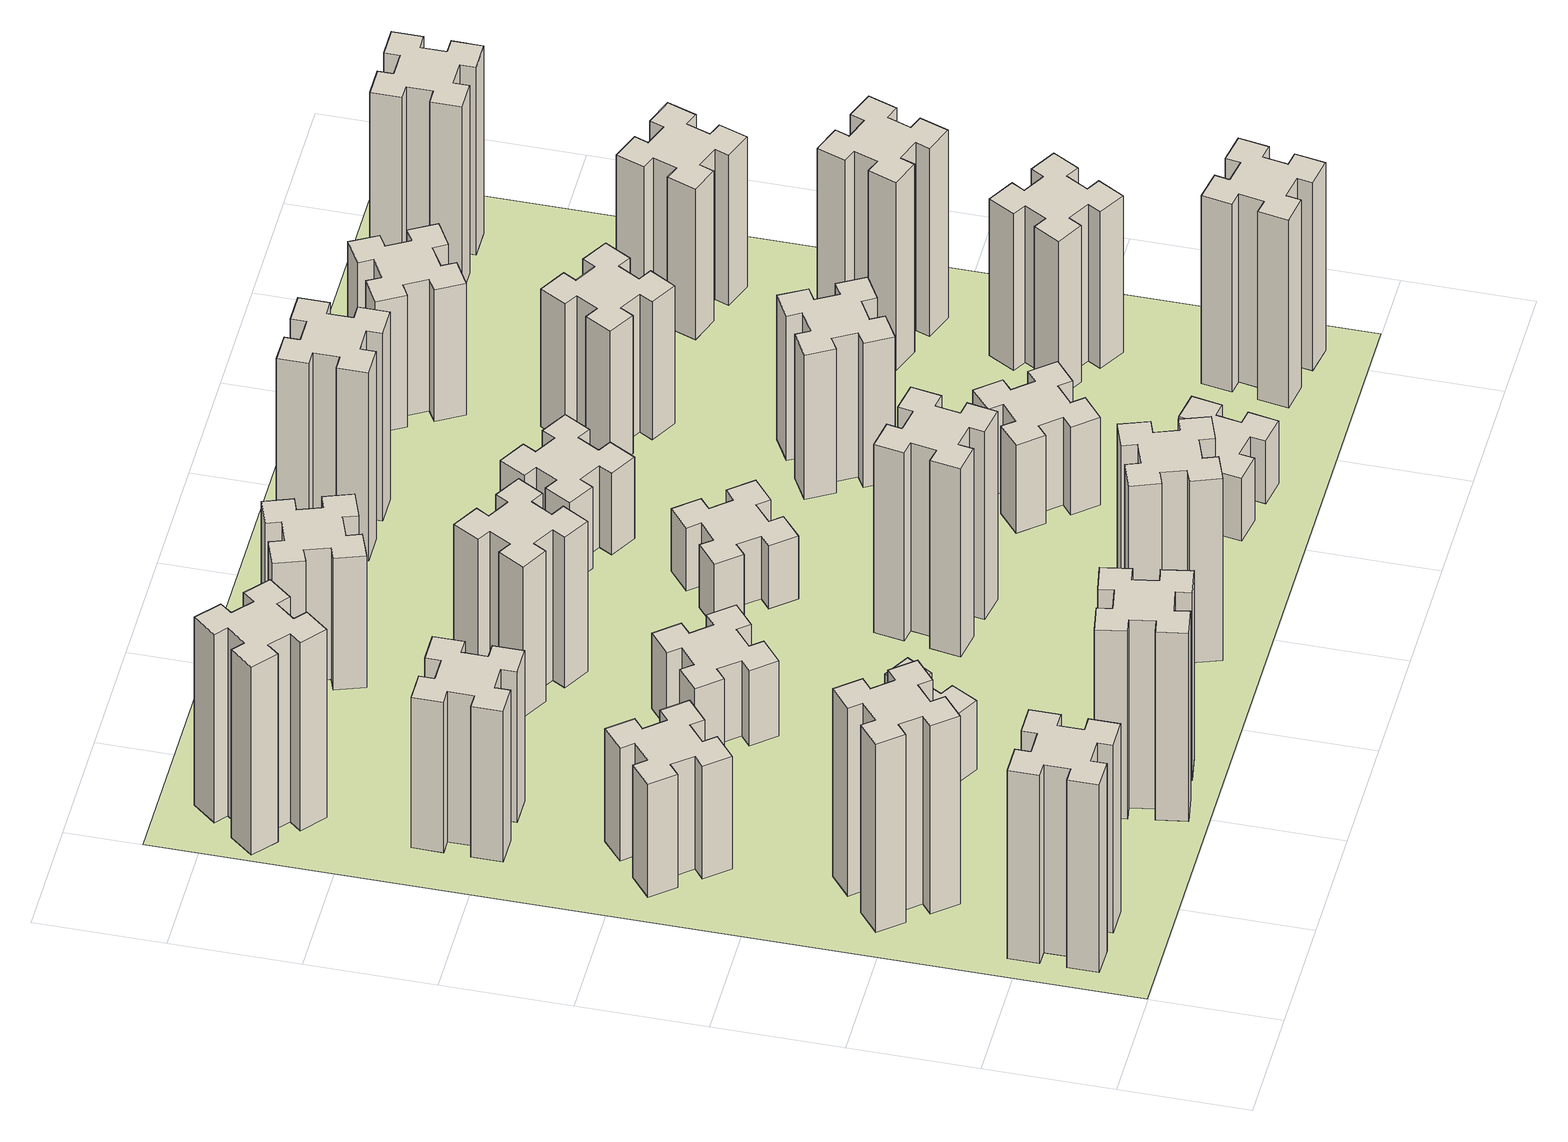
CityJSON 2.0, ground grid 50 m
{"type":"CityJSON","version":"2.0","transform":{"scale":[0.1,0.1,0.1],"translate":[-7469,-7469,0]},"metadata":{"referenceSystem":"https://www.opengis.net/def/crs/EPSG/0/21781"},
"CityObjects":{
"building1":{"type":"Building","attributes":{"class":"1000","function":"1000","usage":"1000","yearOfConstruction":2016,"roofType":"1000","measuredHeight":90,"storeysAboveGround":30,"storeysBelowGround":0},"geometry":[{"type":"Solid","lod":"1","boundaries":[[[[0,1,2,3,4,5,6,7,8,9,10,11,12,13,14,15,16,17,18,19]],[[17,16,20,21]],[[16,15,22,20]],[[15,14,23,22]],[[14,13,24,23]],[[13,12,25,24]],[[12,11,26,25]],[[11,10,27,26]],[[10,9,28,27]],[[9,8,29,28]],[[8,7,30,29]],[[7,6,31,30]],[[6,5,32,31]],[[5,4,33,32]],[[4,3,34,33]],[[3,2,35,34]],[[2,1,36,35]],[[1,0,37,36]],[[0,19,38,37]],[[19,18,39,38]],[[18,17,21,39]],[[24,25,26,27,28,29,30,31,32,33,34,35,36,37,38,39,21,20,22,23]]]]}]},
"building2":{"type":"Building","attributes":{"class":"1000","function":"1000","usage":"1000","yearOfConstruction":2016,"roofType":"1000","measuredHeight":90,"storeysAboveGround":30,"storeysBelowGround":0},"geometry":[{"type":"Solid","lod":"1","boundaries":[[[[40,41,42,43,44,45,46,47,48,49,50,51,52,53,54,55,56,57,58,59]],[[57,56,60,61]],[[56,55,62,60]],[[55,54,63,62]],[[54,53,64,63]],[[53,52,65,64]],[[52,51,66,65]],[[51,50,67,66]],[[50,49,68,67]],[[49,48,69,68]],[[48,47,70,69]],[[47,46,71,70]],[[46,45,72,71]],[[45,44,73,72]],[[44,43,74,73]],[[43,42,75,74]],[[42,41,76,75]],[[41,40,77,76]],[[40,59,78,77]],[[59,58,79,78]],[[58,57,61,79]],[[64,65,66,67,68,69,70,71,72,73,74,75,76,77,78,79,61,60,62,63]]]]}]},
"building3":{"type":"Building","attributes":{"class":"1000","function":"1000","usage":"1000","yearOfConstruction":2016,"roofType":"1000","measuredHeight":54,"storeysAboveGround":30,"storeysBelowGround":0},"geometry":[{"type":"Solid","lod":"1","boundaries":[[[[80,81,82,83,84,85,86,87,88,89,90,91,92,93,94,95,96,97,98,99]],[[97,96,100,101]],[[96,95,102,100]],[[95,94,103,102]],[[94,93,104,103]],[[93,92,105,104]],[[92,91,106,105]],[[91,90,107,106]],[[90,89,108,107]],[[89,88,109,108]],[[88,87,110,109]],[[87,86,111,110]],[[86,85,112,111]],[[85,84,113,112]],[[84,83,114,113]],[[83,82,115,114]],[[82,81,116,115]],[[81,80,117,116]],[[80,99,118,117]],[[99,98,119,118]],[[98,97,101,119]],[[104,105,106,107,108,109,110,111,112,113,114,115,116,117,118,119,101,100,102,103]]]]}]},
"building4":{"type":"Building","attributes":{"class":"1000","function":"1000","usage":"1000","yearOfConstruction":2016,"roofType":"1000","measuredHeight":72,"storeysAboveGround":30,"storeysBelowGround":0},"geometry":[{"type":"Solid","lod":"1","boundaries":[[[[120,121,122,123,124,125,126,127,128,129,130,131,132,133,134,135,136,137,138,139]],[[137,136,140,141]],[[136,135,142,140]],[[135,134,143,142]],[[134,133,144,143]],[[133,132,145,144]],[[132,131,146,145]],[[131,130,147,146]],[[130,129,148,147]],[[129,128,149,148]],[[128,127,150,149]],[[127,126,151,150]],[[126,125,152,151]],[[125,124,153,152]],[[124,123,154,153]],[[123,122,155,154]],[[122,121,156,155]],[[121,120,157,156]],[[120,139,158,157]],[[139,138,159,158]],[[138,137,141,159]],[[144,145,146,147,148,149,150,151,152,153,154,155,156,157,158,159,141,140,142,143]]]]}]},
"building5":{"type":"Building","attributes":{"class":"1000","function":"1000","usage":"1000","yearOfConstruction":2016,"roofType":"1000","measuredHeight":90,"storeysAboveGround":30,"storeysBelowGround":0},"geometry":[{"type":"Solid","lod":"1","boundaries":[[[[160,161,162,163,164,165,166,167,168,169,170,171,172,173,174,175,176,177,178,179]],[[177,176,180,181]],[[176,175,182,180]],[[175,174,183,182]],[[174,173,184,183]],[[173,172,185,184]],[[172,171,186,185]],[[171,170,187,186]],[[170,169,188,187]],[[169,168,189,188]],[[168,167,190,189]],[[167,166,191,190]],[[166,165,192,191]],[[165,164,193,192]],[[164,163,194,193]],[[163,162,195,194]],[[162,161,196,195]],[[161,160,197,196]],[[160,179,198,197]],[[179,178,199,198]],[[178,177,181,199]],[[184,185,186,187,188,189,190,191,192,193,194,195,196,197,198,199,181,180,182,183]]]]}]},
"building6":{"type":"Building","attributes":{"class":"1000","function":"1000","usage":"1000","yearOfConstruction":2016,"roofType":"1000","measuredHeight":90,"storeysAboveGround":30,"storeysBelowGround":0},"geometry":[{"type":"Solid","lod":"1","boundaries":[[[[200,201,202,203,204,205,206,207,208,209,210,211,212,213,214,215,216,217,218,219]],[[217,216,220,221]],[[216,215,222,220]],[[215,214,223,222]],[[214,213,224,223]],[[213,212,225,224]],[[212,211,226,225]],[[211,210,227,226]],[[210,209,228,227]],[[209,208,229,228]],[[208,207,230,229]],[[207,206,231,230]],[[206,205,232,231]],[[205,204,233,232]],[[204,203,234,233]],[[203,202,235,234]],[[202,201,236,235]],[[201,200,237,236]],[[200,219,238,237]],[[219,218,239,238]],[[218,217,221,239]],[[224,225,226,227,228,229,230,231,232,233,234,235,236,237,238,239,221,220,222,223]]]]}]},
"building7":{"type":"Building","attributes":{"class":"1000","function":"1000","usage":"1000","yearOfConstruction":2016,"roofType":"1000","measuredHeight":33,"storeysAboveGround":30,"storeysBelowGround":0},"geometry":[{"type":"Solid","lod":"1","boundaries":[[[[240,241,242,243,244,245,246,247,248,249,250,251,252,253,254,255,256,257,258,259]],[[257,256,260,261]],[[256,255,262,260]],[[255,254,263,262]],[[254,253,264,263]],[[253,252,265,264]],[[252,251,266,265]],[[251,250,267,266]],[[250,249,268,267]],[[249,248,269,268]],[[248,247,270,269]],[[247,246,271,270]],[[246,245,272,271]],[[245,244,273,272]],[[244,243,274,273]],[[243,242,275,274]],[[242,241,276,275]],[[241,240,277,276]],[[240,259,278,277]],[[259,258,279,278]],[[258,257,261,279]],[[264,265,266,267,268,269,270,271,272,273,274,275,276,277,278,279,261,260,262,263]]]]}]},
"building8":{"type":"Building","attributes":{"class":"1000","function":"1000","usage":"1000","yearOfConstruction":2016,"roofType":"1000","measuredHeight":36,"storeysAboveGround":30,"storeysBelowGround":0},"geometry":[{"type":"Solid","lod":"1","boundaries":[[[[280,281,282,283,284,285,286,287,288,289,290,291,292,293,294,295,296,297,298,299]],[[297,296,300,301]],[[296,295,302,300]],[[295,294,303,302]],[[294,293,304,303]],[[293,292,305,304]],[[292,291,306,305]],[[291,290,307,306]],[[290,289,308,307]],[[289,288,309,308]],[[288,287,310,309]],[[287,286,311,310]],[[286,285,312,311]],[[285,284,313,312]],[[284,283,314,313]],[[283,282,315,314]],[[282,281,316,315]],[[281,280,317,316]],[[280,299,318,317]],[[299,298,319,318]],[[298,297,301,319]],[[304,305,306,307,308,309,310,311,312,313,314,315,316,317,318,319,301,300,302,303]]]]}]},
"building9":{"type":"Building","attributes":{"class":"1000","function":"1000","usage":"1000","yearOfConstruction":2016,"roofType":"1000","measuredHeight":72,"storeysAboveGround":30,"storeysBelowGround":0},"geometry":[{"type":"Solid","lod":"1","boundaries":[[[[320,321,322,323,324,325,326,327,328,329,330,331,332,333,334,335,336,337,338,339]],[[337,336,340,341]],[[336,335,342,340]],[[335,334,343,342]],[[334,333,344,343]],[[333,332,345,344]],[[332,331,346,345]],[[331,330,347,346]],[[330,329,348,347]],[[329,328,349,348]],[[328,327,350,349]],[[327,326,351,350]],[[326,325,352,351]],[[325,324,353,352]],[[324,323,354,353]],[[323,322,355,354]],[[322,321,356,355]],[[321,320,357,356]],[[320,339,358,357]],[[339,338,359,358]],[[338,337,341,359]],[[344,345,346,347,348,349,350,351,352,353,354,355,356,357,358,359,341,340,342,343]]]]}]},
"building10":{"type":"Building","attributes":{"class":"1000","function":"1000","usage":"1000","yearOfConstruction":2016,"roofType":"1000","measuredHeight":87,"storeysAboveGround":30,"storeysBelowGround":0},"geometry":[{"type":"Solid","lod":"1","boundaries":[[[[360,361,362,363,364,365,366,367,368,369,370,371,372,373,374,375,376,377,378,379]],[[377,376,380,381]],[[376,375,382,380]],[[375,374,383,382]],[[374,373,384,383]],[[373,372,385,384]],[[372,371,386,385]],[[371,370,387,386]],[[370,369,388,387]],[[369,368,389,388]],[[368,367,390,389]],[[367,366,391,390]],[[366,365,392,391]],[[365,364,393,392]],[[364,363,394,393]],[[363,362,395,394]],[[362,361,396,395]],[[361,360,397,396]],[[360,379,398,397]],[[379,378,399,398]],[[378,377,381,399]],[[384,385,386,387,388,389,390,391,392,393,394,395,396,397,398,399,381,380,382,383]]]]}]},
"building11":{"type":"Building","attributes":{"class":"1000","function":"1000","usage":"1000","yearOfConstruction":2016,"roofType":"1000","measuredHeight":63,"storeysAboveGround":30,"storeysBelowGround":0},"geometry":[{"type":"Solid","lod":"1","boundaries":[[[[400,401,402,403,404,405,406,407,408,409,410,411,412,413,414,415,416,417,418,419]],[[417,416,420,421]],[[416,415,422,420]],[[415,414,423,422]],[[414,413,424,423]],[[413,412,425,424]],[[412,411,426,425]],[[411,410,427,426]],[[410,409,428,427]],[[409,408,429,428]],[[408,407,430,429]],[[407,406,431,430]],[[406,405,432,431]],[[405,404,433,432]],[[404,403,434,433]],[[403,402,435,434]],[[402,401,436,435]],[[401,400,437,436]],[[400,419,438,437]],[[419,418,439,438]],[[418,417,421,439]],[[424,425,426,427,428,429,430,431,432,433,434,435,436,437,438,439,421,420,422,423]]]]}]},
"building12":{"type":"Building","attributes":{"class":"1000","function":"1000","usage":"1000","yearOfConstruction":2016,"roofType":"1000","measuredHeight":90,"storeysAboveGround":30,"storeysBelowGround":0},"geometry":[{"type":"Solid","lod":"1","boundaries":[[[[440,441,442,443,444,445,446,447,448,449,450,451,452,453,454,455,456,457,458,459]],[[457,456,460,461]],[[456,455,462,460]],[[455,454,463,462]],[[454,453,464,463]],[[453,452,465,464]],[[452,451,466,465]],[[451,450,467,466]],[[450,449,468,467]],[[449,448,469,468]],[[448,447,470,469]],[[447,446,471,470]],[[446,445,472,471]],[[445,444,473,472]],[[444,443,474,473]],[[443,442,475,474]],[[442,441,476,475]],[[441,440,477,476]],[[440,459,478,477]],[[459,458,479,478]],[[458,457,461,479]],[[464,465,466,467,468,469,470,471,472,473,474,475,476,477,478,479,461,460,462,463]]]]}]},
"building13":{"type":"Building","attributes":{"class":"1000","function":"1000","usage":"1000","yearOfConstruction":2016,"roofType":"1000","measuredHeight":30,"storeysAboveGround":30,"storeysBelowGround":0},"geometry":[{"type":"Solid","lod":"1","boundaries":[[[[480,481,482,483,484,485,486,487,488,489,490,491,492,493,494,495,496,497,498,499]],[[497,496,500,501]],[[496,495,502,500]],[[495,494,503,502]],[[494,493,504,503]],[[493,492,505,504]],[[492,491,506,505]],[[491,490,507,506]],[[490,489,508,507]],[[489,488,509,508]],[[488,487,510,509]],[[487,486,511,510]],[[486,485,512,511]],[[485,484,513,512]],[[484,483,514,513]],[[483,482,515,514]],[[482,481,516,515]],[[481,480,517,516]],[[480,499,518,517]],[[499,498,519,518]],[[498,497,501,519]],[[504,505,506,507,508,509,510,511,512,513,514,515,516,517,518,519,501,500,502,503]]]]}]},
"building14":{"type":"Building","attributes":{"class":"1000","function":"1000","usage":"1000","yearOfConstruction":2016,"roofType":"1000","measuredHeight":39,"storeysAboveGround":30,"storeysBelowGround":0},"geometry":[{"type":"Solid","lod":"1","boundaries":[[[[520,521,522,523,524,525,526,527,528,529,530,531,532,533,534,535,536,537,538,539]],[[537,536,540,541]],[[536,535,542,540]],[[535,534,543,542]],[[534,533,544,543]],[[533,532,545,544]],[[532,531,546,545]],[[531,530,547,546]],[[530,529,548,547]],[[529,528,549,548]],[[528,527,550,549]],[[527,526,551,550]],[[526,525,552,551]],[[525,524,553,552]],[[524,523,554,553]],[[523,522,555,554]],[[522,521,556,555]],[[521,520,557,556]],[[520,539,558,557]],[[539,538,559,558]],[[538,537,541,559]],[[544,545,546,547,548,549,550,551,552,553,554,555,556,557,558,559,541,540,542,543]]]]}]},
"building15":{"type":"Building","attributes":{"class":"1000","function":"1000","usage":"1000","yearOfConstruction":2016,"roofType":"1000","measuredHeight":30,"storeysAboveGround":30,"storeysBelowGround":0},"geometry":[{"type":"Solid","lod":"1","boundaries":[[[[560,561,562,563,564,565,566,567,568,569,570,571,572,573,574,575,576,577,578,579]],[[577,576,580,581]],[[576,575,582,580]],[[575,574,583,582]],[[574,573,584,583]],[[573,572,585,584]],[[572,571,586,585]],[[571,570,587,586]],[[570,569,588,587]],[[569,568,589,588]],[[568,567,590,589]],[[567,566,591,590]],[[566,565,592,591]],[[565,564,593,592]],[[564,563,594,593]],[[563,562,595,594]],[[562,561,596,595]],[[561,560,597,596]],[[560,579,598,597]],[[579,578,599,598]],[[578,577,581,599]],[[584,585,586,587,588,589,590,591,592,593,594,595,596,597,598,599,581,580,582,583]]]]}]},
"building16":{"type":"Building","attributes":{"class":"1000","function":"1000","usage":"1000","yearOfConstruction":2016,"roofType":"1000","measuredHeight":90,"storeysAboveGround":30,"storeysBelowGround":0},"geometry":[{"type":"Solid","lod":"1","boundaries":[[[[600,601,602,603,604,605,606,607,608,609,610,611,612,613,614,615,616,617,618,619]],[[617,616,620,621]],[[616,615,622,620]],[[615,614,623,622]],[[614,613,624,623]],[[613,612,625,624]],[[612,611,626,625]],[[611,610,627,626]],[[610,609,628,627]],[[609,608,629,628]],[[608,607,630,629]],[[607,606,631,630]],[[606,605,632,631]],[[605,604,633,632]],[[604,603,634,633]],[[603,602,635,634]],[[602,601,636,635]],[[601,600,637,636]],[[600,619,638,637]],[[619,618,639,638]],[[618,617,621,639]],[[624,625,626,627,628,629,630,631,632,633,634,635,636,637,638,639,621,620,622,623]]]]}]},
"building17":{"type":"Building","attributes":{"class":"1000","function":"1000","usage":"1000","yearOfConstruction":2016,"roofType":"1000","measuredHeight":42,"storeysAboveGround":30,"storeysBelowGround":0},"geometry":[{"type":"Solid","lod":"1","boundaries":[[[[640,641,642,643,644,645,646,647,648,649,650,651,652,653,654,655,656,657,658,659]],[[657,656,660,661]],[[656,655,662,660]],[[655,654,663,662]],[[654,653,664,663]],[[653,652,665,664]],[[652,651,666,665]],[[651,650,667,666]],[[650,649,668,667]],[[649,648,669,668]],[[648,647,670,669]],[[647,646,671,670]],[[646,645,672,671]],[[645,644,673,672]],[[644,643,674,673]],[[643,642,675,674]],[[642,641,676,675]],[[641,640,677,676]],[[640,659,678,677]],[[659,658,679,678]],[[658,657,661,679]],[[664,665,666,667,668,669,670,671,672,673,674,675,676,677,678,679,661,660,662,663]]]]}]},
"building18":{"type":"Building","attributes":{"class":"1000","function":"1000","usage":"1000","yearOfConstruction":2016,"roofType":"1000","measuredHeight":69,"storeysAboveGround":30,"storeysBelowGround":0},"geometry":[{"type":"Solid","lod":"1","boundaries":[[[[680,681,682,683,684,685,686,687,688,689,690,691,692,693,694,695,696,697,698,699]],[[697,696,700,701]],[[696,695,702,700]],[[695,694,703,702]],[[694,693,704,703]],[[693,692,705,704]],[[692,691,706,705]],[[691,690,707,706]],[[690,689,708,707]],[[689,688,709,708]],[[688,687,710,709]],[[687,686,711,710]],[[686,685,712,711]],[[685,684,713,712]],[[684,683,714,713]],[[683,682,715,714]],[[682,681,716,715]],[[681,680,717,716]],[[680,699,718,717]],[[699,698,719,718]],[[698,697,701,719]],[[704,705,706,707,708,709,710,711,712,713,714,715,716,717,718,719,701,700,702,703]]]]}]},
"building19":{"type":"Building","attributes":{"class":"1000","function":"1000","usage":"1000","yearOfConstruction":2016,"roofType":"1000","measuredHeight":66,"storeysAboveGround":30,"storeysBelowGround":0},"geometry":[{"type":"Solid","lod":"1","boundaries":[[[[720,721,722,723,724,725,726,727,728,729,730,731,732,733,734,735,736,737,738,739]],[[737,736,740,741]],[[736,735,742,740]],[[735,734,743,742]],[[734,733,744,743]],[[733,732,745,744]],[[732,731,746,745]],[[731,730,747,746]],[[730,729,748,747]],[[729,728,749,748]],[[728,727,750,749]],[[727,726,751,750]],[[726,725,752,751]],[[725,724,753,752]],[[724,723,754,753]],[[723,722,755,754]],[[722,721,756,755]],[[721,720,757,756]],[[720,739,758,757]],[[739,738,759,758]],[[738,737,741,759]],[[744,745,746,747,748,749,750,751,752,753,754,755,756,757,758,759,741,740,742,743]]]]}]},
"building20":{"type":"Building","attributes":{"class":"1000","function":"1000","usage":"1000","yearOfConstruction":2016,"roofType":"1000","measuredHeight":90,"storeysAboveGround":30,"storeysBelowGround":0},"geometry":[{"type":"Solid","lod":"1","boundaries":[[[[760,761,762,763,764,765,766,767,768,769,770,771,772,773,774,775,776,777,778,779]],[[777,776,780,781]],[[776,775,782,780]],[[775,774,783,782]],[[774,773,784,783]],[[773,772,785,784]],[[772,771,786,785]],[[771,770,787,786]],[[770,769,788,787]],[[769,768,789,788]],[[768,767,790,789]],[[767,766,791,790]],[[766,765,792,791]],[[765,764,793,792]],[[764,763,794,793]],[[763,762,795,794]],[[762,761,796,795]],[[761,760,797,796]],[[760,779,798,797]],[[779,778,799,798]],[[778,777,781,799]],[[784,785,786,787,788,789,790,791,792,793,794,795,796,797,798,799,781,780,782,783]]]]}]},
"building21":{"type":"Building","attributes":{"class":"1000","function":"1000","usage":"1000","yearOfConstruction":2016,"roofType":"1000","measuredHeight":63,"storeysAboveGround":30,"storeysBelowGround":0},"geometry":[{"type":"Solid","lod":"1","boundaries":[[[[800,801,802,803,804,805,806,807,808,809,810,811,812,813,814,815,816,817,818,819]],[[817,816,820,821]],[[816,815,822,820]],[[815,814,823,822]],[[814,813,824,823]],[[813,812,825,824]],[[812,811,826,825]],[[811,810,827,826]],[[810,809,828,827]],[[809,808,829,828]],[[808,807,830,829]],[[807,806,831,830]],[[806,805,832,831]],[[805,804,833,832]],[[804,803,834,833]],[[803,802,835,834]],[[802,801,836,835]],[[801,800,837,836]],[[800,819,838,837]],[[819,818,839,838]],[[818,817,821,839]],[[824,825,826,827,828,829,830,831,832,833,834,835,836,837,838,839,821,820,822,823]]]]}]},
"building22":{"type":"Building","attributes":{"class":"1000","function":"1000","usage":"1000","yearOfConstruction":2016,"roofType":"1000","measuredHeight":75,"storeysAboveGround":30,"storeysBelowGround":0},"geometry":[{"type":"Solid","lod":"1","boundaries":[[[[840,841,842,843,844,845,846,847,848,849,850,851,852,853,854,855,856,857,858,859]],[[857,856,860,861]],[[856,855,862,860]],[[855,854,863,862]],[[854,853,864,863]],[[853,852,865,864]],[[852,851,866,865]],[[851,850,867,866]],[[850,849,868,867]],[[849,848,869,868]],[[848,847,870,869]],[[847,846,871,870]],[[846,845,872,871]],[[845,844,873,872]],[[844,843,874,873]],[[843,842,875,874]],[[842,841,876,875]],[[841,840,877,876]],[[840,859,878,877]],[[859,858,879,878]],[[858,857,861,879]],[[864,865,866,867,868,869,870,871,872,873,874,875,876,877,878,879,861,860,862,863]]]]}]},
"building23":{"type":"Building","attributes":{"class":"1000","function":"1000","usage":"1000","yearOfConstruction":2016,"roofType":"1000","measuredHeight":90,"storeysAboveGround":30,"storeysBelowGround":0},"geometry":[{"type":"Solid","lod":"1","boundaries":[[[[880,881,882,883,884,885,886,887,888,889,890,891,892,893,894,895,896,897,898,899]],[[897,896,900,901]],[[896,895,902,900]],[[895,894,903,902]],[[894,893,904,903]],[[893,892,905,904]],[[892,891,906,905]],[[891,890,907,906]],[[890,889,908,907]],[[889,888,909,908]],[[888,887,910,909]],[[887,886,911,910]],[[886,885,912,911]],[[885,884,913,912]],[[884,883,914,913]],[[883,882,915,914]],[[882,881,916,915]],[[881,880,917,916]],[[880,899,918,917]],[[899,898,919,918]],[[898,897,901,919]],[[904,905,906,907,908,909,910,911,912,913,914,915,916,917,918,919,901,900,902,903]]]]}]},
"building24":{"type":"Building","attributes":{"class":"1000","function":"1000","usage":"1000","yearOfConstruction":2016,"roofType":"1000","measuredHeight":72,"storeysAboveGround":30,"storeysBelowGround":0},"geometry":[{"type":"Solid","lod":"1","boundaries":[[[[920,921,922,923,924,925,926,927,928,929,930,931,932,933,934,935,936,937,938,939]],[[937,936,940,941]],[[936,935,942,940]],[[935,934,943,942]],[[934,933,944,943]],[[933,932,945,944]],[[932,931,946,945]],[[931,930,947,946]],[[930,929,948,947]],[[929,928,949,948]],[[928,927,950,949]],[[927,926,951,950]],[[926,925,952,951]],[[925,924,953,952]],[[924,923,954,953]],[[923,922,955,954]],[[922,921,956,955]],[[921,920,957,956]],[[920,939,958,957]],[[939,938,959,958]],[[938,937,941,959]],[[944,945,946,947,948,949,950,951,952,953,954,955,956,957,958,959,941,940,942,943]]]]}]},
"building25":{"type":"Building","attributes":{"class":"1000","function":"1000","usage":"1000","yearOfConstruction":2016,"roofType":"1000","measuredHeight":90,"storeysAboveGround":30,"storeysBelowGround":0},"geometry":[{"type":"Solid","lod":"1","boundaries":[[[[960,961,962,963,964,965,966,967,968,969,970,971,972,973,974,975,976,977,978,979]],[[977,976,980,981]],[[976,975,982,980]],[[975,974,983,982]],[[974,973,984,983]],[[973,972,985,984]],[[972,971,986,985]],[[971,970,987,986]],[[970,969,988,987]],[[969,968,989,988]],[[968,967,990,989]],[[967,966,991,990]],[[966,965,992,991]],[[965,964,993,992]],[[964,963,994,993]],[[963,962,995,994]],[[962,961,996,995]],[[961,960,997,996]],[[960,979,998,997]],[[979,978,999,998]],[[978,977,981,999]],[[984,985,986,987,988,989,990,991,992,993,994,995,996,997,998,999,981,980,982,983]]]]}]},
"landuse1":{"type":"LandUse","attributes":{"name":"plot1","function":"1010"},"geometry":[{"type":"MultiSurface","lod":"1","boundaries":[[[1000,1001,1002,1003]]]}]}
},
"vertices":[
[165,425,0],[165,325,0],[105,325,0],[105,205,0],[225,205,0],[225,265,0],[325,265,0],[325,205,0],[445,205,0],[445,325,0],[385,325,0],[385,425,0],[445,425,0],[445,545,0],[325,545,0],[325,485,0],[225,485,0],[225,545,0],[105,545,0],[105,425,0],[225,485,900],[225,545,900],[325,485,900],[325,545,900],[445,545,900],[445,425,900],[385,425,900],[385,325,900],[445,325,900],[445,205,900],[325,205,900],[325,265,900],[225,265,900],[225,205,900],[105,205,900],[105,325,900],[165,325,900],[165,425,900],[105,425,900],[105,545,900],
[492,1048,0],[427,1124,0],[473,1163,0],[396,1255,0],[304,1178,0],[343,1132,0],[266,1067,0],[228,1113,0],[136,1036,0],[213,944,0],[259,983,0],[323,906,0],[277,868,0],[354,776,0],[446,853,0],[408,899,0],[484,963,0],[523,917,0],[615,994,0],[538,1086,0],[484,963,900],[523,917,900],[408,899,900],[446,853,900],[354,776,900],[277,868,900],[323,906,900],[259,983,900],[213,944,900],[136,1036,900],[228,1113,900],[266,1067,900],[343,1132,900],[304,1178,900],[396,1255,900],[473,1163,900],[427,1124,900],[492,1048,900],[538,1086,900],[615,994,900],
[408,1739,0],[484,1803,0],[523,1757,0],[615,1834,0],[538,1926,0],[492,1888,0],[427,1964,0],[473,2003,0],[396,2095,0],[304,2018,0],[343,1972,0],[266,1907,0],[228,1953,0],[136,1876,0],[213,1784,0],[259,1823,0],[323,1746,0],[277,1708,0],[354,1616,0],[446,1693,0],[323,1746,540],[277,1708,540],[259,1823,540],[213,1784,540],[136,1876,540],[228,1953,540],[266,1907,540],[343,1972,540],[304,2018,540],[396,2095,540],[473,2003,540],[427,1964,540],[492,1888,540],[538,1926,540],[615,1834,540],[523,1757,540],[484,1803,540],[408,1739,540],[446,1693,540],[354,1616,540],
[485,2545,0],[485,2645,0],[545,2645,0],[545,2765,0],[425,2765,0],[425,2705,0],[325,2705,0],[325,2765,0],[205,2765,0],[205,2645,0],[265,2645,0],[265,2545,0],[205,2545,0],[205,2425,0],[325,2425,0],[325,2485,0],[425,2485,0],[425,2425,0],[545,2425,0],[545,2545,0],[425,2485,720],[425,2425,720],[325,2485,720],[325,2425,720],[205,2425,720],[205,2545,720],[265,2545,720],[265,2645,720],[205,2645,720],[205,2765,720],[325,2765,720],[325,2705,720],[425,2705,720],[425,2765,720],[545,2765,720],[545,2645,720],[485,2645,720],[485,2545,720],[545,2545,720],[545,2425,720],
[1232,245,0],[1215,344,0],[1274,354,0],[1253,472,0],[1135,451,0],[1145,392,0],[1047,375,0],[1037,434,0],[918,413,0],[939,295,0],[998,305,0],[1016,207,0],[957,197,0],[977,78,0],[1096,99,0],[1085,158,0],[1184,176,0],[1194,117,0],[1312,137,0],[1291,256,0],[1184,176,900],[1194,117,900],[1085,158,900],[1096,99,900],[977,78,900],[957,197,900],[1016,207,900],[998,305,900],[939,295,900],[918,413,900],[1037,434,900],[1047,375,900],[1145,392,900],[1135,451,900],[1253,472,900],[1274,354,900],[1215,344,900],[1232,245,900],[1291,256,900],[1312,137,900],
[384,3387,0],[308,3452,0],[346,3498,0],[254,3575,0],[177,3483,0],[223,3444,0],[159,3368,0],[113,3406,0],[36,3314,0],[128,3237,0],[166,3283,0],[243,3219,0],[204,3173,0],[296,3096,0],[373,3188,0],[327,3226,0],[392,3303,0],[438,3264,0],[515,3356,0],[423,3433,0],[392,3303,900],[438,3264,900],[327,3226,900],[373,3188,900],[296,3096,900],[204,3173,900],[243,3219,900],[166,3283,900],[128,3237,900],[36,3314,900],[113,3406,900],[159,3368,900],[223,3444,900],[177,3483,900],[254,3575,900],[346,3498,900],[308,3452,900],[384,3387,900],[423,3433,900],[515,3356,900],
[1086,1017,0],[1136,1104,0],[1188,1074,0],[1248,1178,0],[1144,1238,0],[1114,1186,0],[1027,1236,0],[1057,1288,0],[953,1348,0],[893,1244,0],[945,1214,0],[895,1127,0],[843,1157,0],[783,1053,0],[887,993,0],[917,1045,0],[1004,995,0],[974,943,0],[1078,883,0],[1138,987,0],[1004,995,330],[974,943,330],[917,1045,330],[887,993,330],[783,1053,330],[843,1157,330],[895,1127,330],[945,1214,330],[893,1244,330],[953,1348,330],[1057,1288,330],[1027,1236,330],[1114,1186,330],[1144,1238,330],[1248,1178,330],[1188,1074,330],[1136,1104,330],[1086,1017,330],[1138,987,330],[1078,883,330],
[1083,1972,0],[1006,1907,0],[968,1953,0],[876,1876,0],[953,1784,0],[999,1823,0],[1063,1746,0],[1017,1708,0],[1094,1616,0],[1186,1693,0],[1148,1739,0],[1224,1803,0],[1263,1757,0],[1355,1834,0],[1278,1926,0],[1232,1888,0],[1167,1964,0],[1213,2003,0],[1136,2095,0],[1044,2018,0],[1167,1964,360],[1213,2003,360],[1232,1888,360],[1278,1926,360],[1355,1834,360],[1263,1757,360],[1224,1803,360],[1148,1739,360],[1186,1693,360],[1094,1616,360],[1017,1708,360],[1063,1746,360],[999,1823,360],[953,1784,360],[876,1876,360],[968,1953,360],[1006,1907,360],[1083,1972,360],[1044,2018,360],[1136,2095,360],
[1314,2666,0],[1227,2716,0],[1257,2768,0],[1153,2828,0],[1093,2724,0],[1145,2694,0],[1095,2607,0],[1043,2637,0],[983,2533,0],[1087,2473,0],[1117,2525,0],[1204,2475,0],[1174,2423,0],[1278,2363,0],[1338,2467,0],[1286,2497,0],[1336,2584,0],[1388,2554,0],[1448,2658,0],[1344,2718,0],[1336,2584,720],[1388,2554,720],[1286,2497,720],[1338,2467,720],[1278,2363,720],[1174,2423,720],[1204,2475,720],[1117,2525,720],[1087,2473,720],[983,2533,720],[1043,2637,720],[1095,2607,720],[1145,2694,720],[1093,2724,720],[1153,2828,720],[1257,2768,720],[1227,2716,720],[1314,2666,720],[1344,2718,720],[1448,2658,720],
[1965,496,0],[1871,462,0],[1850,518,0],[1737,477,0],[1779,364,0],[1835,385,0],[1869,291,0],[1813,270,0],[1854,157,0],[1967,199,0],[1946,255,0],[2040,289,0],[2060,233,0],[2173,274,0],[2132,387,0],[2076,366,0],[2042,460,0],[2098,480,0],[2057,593,0],[1944,552,0],[2042,460,870],[2098,480,870],[2076,366,870],[2132,387,870],[2173,274,870],[2060,233,870],[2040,289,870],[1946,255,870],[1967,199,870],[1854,157,870],[1813,270,870],[1869,291,870],[1835,385,870],[1779,364,870],[1737,477,870],[1850,518,870],[1871,462,870],[1965,496,870],[1944,552,870],[2057,593,870],
[1125,3456,0],[1031,3422,0],[1010,3478,0],[897,3437,0],[939,3324,0],[995,3345,0],[1029,3251,0],[973,3230,0],[1014,3117,0],[1127,3159,0],[1106,3215,0],[1200,3249,0],[1220,3193,0],[1333,3234,0],[1292,3347,0],[1236,3326,0],[1202,3420,0],[1258,3440,0],[1217,3553,0],[1104,3512,0],[1202,3420,630],[1258,3440,630],[1236,3326,630],[1292,3347,630],[1333,3234,630],[1220,3193,630],[1200,3249,630],[1106,3215,630],[1127,3159,630],[1014,3117,630],[973,3230,630],[1029,3251,630],[995,3345,630],[939,3324,630],[897,3437,630],[1010,3478,630],[1031,3422,630],[1125,3456,630],[1104,3512,630],[1217,3553,630],
[1924,1315,0],[1825,1332,0],[1836,1391,0],[1717,1412,0],[1697,1294,0],[1756,1284,0],[1738,1185,0],[1679,1196,0],[1658,1077,0],[1777,1057,0],[1787,1116,0],[1885,1098,0],[1875,1039,0],[1993,1018,0],[2014,1137,0],[1955,1147,0],[1972,1245,0],[2031,1235,0],[2052,1353,0],[1934,1374,0],[1972,1245,900],[2031,1235,900],[1955,1147,900],[2014,1137,900],[1993,1018,900],[1875,1039,900],[1885,1098,900],[1787,1116,900],[1777,1057,900],[1658,1077,900],[1679,1196,900],[1738,1185,900],[1756,1284,900],[1697,1294,900],[1717,1412,900],[1836,1391,900],[1825,1332,900],[1924,1315,900],[1934,1374,900],[2052,1353,900],
[1972,1988,0],[1907,2064,0],[1953,2103,0],[1876,2195,0],[1784,2118,0],[1823,2072,0],[1746,2007,0],[1708,2053,0],[1616,1976,0],[1693,1884,0],[1739,1923,0],[1803,1846,0],[1757,1808,0],[1834,1716,0],[1926,1793,0],[1888,1839,0],[1964,1903,0],[2003,1857,0],[2095,1934,0],[2018,2026,0],[1964,1903,300],[2003,1857,300],[1888,1839,300],[1926,1793,300],[1834,1716,300],[1757,1808,300],[1803,1846,300],[1739,1923,300],[1693,1884,300],[1616,1976,300],[1708,2053,300],[1746,2007,300],[1823,2072,300],[1784,2118,300],[1876,2195,300],[1953,2103,300],[1907,2064,300],[1972,1988,300],[2018,2026,300],[2095,1934,300],
[2026,2497,0],[2076,2584,0],[2128,2554,0],[2188,2658,0],[2084,2718,0],[2054,2666,0],[1967,2716,0],[1997,2768,0],[1893,2828,0],[1833,2724,0],[1885,2694,0],[1835,2607,0],[1783,2637,0],[1723,2533,0],[1827,2473,0],[1857,2525,0],[1944,2475,0],[1914,2423,0],[2018,2363,0],[2078,2467,0],[1944,2475,390],[1914,2423,390],[1857,2525,390],[1827,2473,390],[1723,2533,390],[1783,2637,390],[1835,2607,390],[1885,2694,390],[1833,2724,390],[1893,2828,390],[1997,2768,390],[1967,2716,390],[2054,2666,390],[2084,2718,390],[2188,2658,390],[2128,2554,390],[2076,2584,390],[2026,2497,390],[2078,2467,390],[2018,2363,390],
[2596,444,0],[2578,345,0],[2519,356,0],[2498,237,0],[2617,217,0],[2627,276,0],[2725,258,0],[2715,199,0],[2833,178,0],[2854,297,0],[2795,307,0],[2812,405,0],[2871,395,0],[2892,513,0],[2774,534,0],[2764,475,0],[2665,492,0],[2676,551,0],[2557,572,0],[2537,454,0],[2665,492,300],[2676,551,300],[2764,475,300],[2774,534,300],[2892,513,300],[2871,395,300],[2812,405,300],[2795,307,300],[2854,297,300],[2833,178,300],[2715,199,300],[2725,258,300],[2627,276,300],[2617,217,300],[2498,237,300],[2519,356,300],[2578,345,300],[2596,444,300],[2537,454,300],[2557,572,300],
[1965,3385,0],[1965,3485,0],[2025,3485,0],[2025,3605,0],[1905,3605,0],[1905,3545,0],[1805,3545,0],[1805,3605,0],[1685,3605,0],[1685,3485,0],[1745,3485,0],[1745,3385,0],[1685,3385,0],[1685,3265,0],[1805,3265,0],[1805,3325,0],[1905,3325,0],[1905,3265,0],[2025,3265,0],[2025,3385,0],[1905,3325,900],[1905,3265,900],[1805,3325,900],[1805,3265,900],[1685,3265,900],[1685,3385,900],[1745,3385,900],[1745,3485,900],[1685,3485,900],[1685,3605,900],[1805,3605,900],[1805,3545,900],[1905,3545,900],[1905,3605,900],[2025,3605,900],[2025,3485,900],[1965,3485,900],[1965,3385,900],[2025,3385,900],[2025,3265,900],
[2563,1132,0],[2486,1067,0],[2448,1113,0],[2356,1036,0],[2433,944,0],[2479,983,0],[2543,906,0],[2497,868,0],[2574,776,0],[2666,853,0],[2628,899,0],[2704,963,0],[2743,917,0],[2835,994,0],[2758,1086,0],[2712,1048,0],[2647,1124,0],[2693,1163,0],[2616,1255,0],[2524,1178,0],[2647,1124,420],[2693,1163,420],[2712,1048,420],[2758,1086,420],[2835,994,420],[2743,917,420],[2704,963,420],[2628,899,420],[2666,853,420],[2574,776,420],[2497,868,420],[2543,906,420],[2479,983,420],[2433,944,420],[2356,1036,420],[2448,1113,420],[2486,1067,420],[2563,1132,420],[2524,1178,420],[2616,1255,420],
[2475,1744,0],[2525,1657,0],[2473,1627,0],[2533,1523,0],[2637,1583,0],[2607,1635,0],[2694,1685,0],[2724,1633,0],[2828,1693,0],[2768,1797,0],[2716,1767,0],[2666,1854,0],[2718,1884,0],[2658,1988,0],[2554,1928,0],[2584,1876,0],[2497,1826,0],[2467,1878,0],[2363,1818,0],[2423,1714,0],[2497,1826,690],[2467,1878,690],[2584,1876,690],[2554,1928,690],[2658,1988,690],[2718,1884,690],[2666,1854,690],[2716,1767,690],[2768,1797,690],[2828,1693,690],[2724,1633,690],[2694,1685,690],[2607,1635,690],[2637,1583,690],[2533,1523,690],[2473,1627,690],[2525,1657,690],[2475,1744,690],[2423,1714,690],[2363,1818,690],
[2666,2497,0],[2716,2584,0],[2768,2554,0],[2828,2658,0],[2724,2718,0],[2694,2666,0],[2607,2716,0],[2637,2768,0],[2533,2828,0],[2473,2724,0],[2525,2694,0],[2475,2607,0],[2423,2637,0],[2363,2533,0],[2467,2473,0],[2497,2525,0],[2584,2475,0],[2554,2423,0],[2658,2363,0],[2718,2467,0],[2584,2475,660],[2554,2423,660],[2497,2525,660],[2467,2473,660],[2363,2533,660],[2423,2637,660],[2475,2607,660],[2525,2694,660],[2473,2724,660],[2533,2828,660],[2637,2768,660],[2607,2716,660],[2694,2666,660],[2724,2718,660],[2828,2658,660],[2768,2554,660],[2716,2584,660],[2666,2497,660],[2718,2467,660],[2658,2363,660],
[3504,475,0],[3405,492,0],[3416,551,0],[3297,572,0],[3277,454,0],[3336,444,0],[3318,345,0],[3259,356,0],[3238,237,0],[3357,217,0],[3367,276,0],[3465,258,0],[3455,199,0],[3573,178,0],[3594,297,0],[3535,307,0],[3552,405,0],[3611,395,0],[3632,513,0],[3514,534,0],[3552,405,900],[3611,395,900],[3535,307,900],[3594,297,900],[3573,178,900],[3455,199,900],[3465,258,900],[3367,276,900],[3357,217,900],[3238,237,900],[3259,356,900],[3318,345,900],[3336,444,900],[3277,454,900],[3297,572,900],[3416,551,900],[3405,492,900],[3504,475,900],[3514,534,900],[3632,513,900],
[2716,3347,0],[2666,3434,0],[2718,3464,0],[2658,3568,0],[2554,3508,0],[2584,3456,0],[2497,3406,0],[2467,3458,0],[2363,3398,0],[2423,3294,0],[2475,3324,0],[2525,3237,0],[2473,3207,0],[2533,3103,0],[2637,3163,0],[2607,3215,0],[2694,3265,0],[2724,3213,0],[2828,3273,0],[2768,3377,0],[2694,3265,630],[2724,3213,630],[2607,3215,630],[2637,3163,630],[2533,3103,630],[2473,3207,630],[2525,3237,630],[2475,3324,630],[2423,3294,630],[2363,3398,630],[2467,3458,630],[2497,3406,630],[2584,3456,630],[2554,3508,630],[2658,3568,630],[2718,3464,630],[2666,3434,630],[2716,3347,630],[2768,3377,630],[2828,3273,630],
[3434,1186,0],[3347,1236,0],[3377,1288,0],[3273,1348,0],[3213,1244,0],[3265,1214,0],[3215,1127,0],[3163,1157,0],[3103,1053,0],[3207,993,0],[3237,1045,0],[3324,995,0],[3294,943,0],[3398,883,0],[3458,987,0],[3406,1017,0],[3456,1104,0],[3508,1074,0],[3568,1178,0],[3464,1238,0],[3456,1104,750],[3508,1074,750],[3406,1017,750],[3458,987,750],[3398,883,750],[3294,943,750],[3324,995,750],[3237,1045,750],[3207,993,750],[3103,1053,750],[3163,1157,750],[3215,1127,750],[3265,1214,750],[3213,1244,750],[3273,1348,750],[3377,1288,750],[3347,1236,750],[3434,1186,750],[3464,1238,750],[3568,1178,750],
[3420,1842,0],[3326,1876,0],[3347,1932,0],[3234,1973,0],[3193,1860,0],[3249,1840,0],[3215,1746,0],[3159,1767,0],[3117,1654,0],[3230,1613,0],[3251,1669,0],[3345,1635,0],[3324,1579,0],[3437,1537,0],[3478,1650,0],[3422,1671,0],[3456,1765,0],[3512,1744,0],[3553,1857,0],[3440,1898,0],[3456,1765,900],[3512,1744,900],[3422,1671,900],[3478,1650,900],[3437,1537,900],[3324,1579,900],[3345,1635,900],[3251,1669,900],[3230,1613,900],[3117,1654,900],[3159,1767,900],[3215,1746,900],[3249,1840,900],[3193,1860,900],[3234,1973,900],[3347,1932,900],[3326,1876,900],[3420,1842,900],[3440,1898,900],[3553,1857,900],
[3420,2582,0],[3326,2616,0],[3347,2672,0],[3234,2713,0],[3193,2600,0],[3249,2580,0],[3215,2486,0],[3159,2507,0],[3117,2394,0],[3230,2353,0],[3251,2409,0],[3345,2375,0],[3324,2319,0],[3437,2277,0],[3478,2390,0],[3422,2411,0],[3456,2505,0],[3512,2484,0],[3553,2597,0],[3440,2638,0],[3456,2505,720],[3512,2484,720],[3422,2411,720],[3478,2390,720],[3437,2277,720],[3324,2319,720],[3345,2375,720],[3251,2409,720],[3230,2353,720],[3117,2394,720],[3159,2507,720],[3215,2486,720],[3249,2580,720],[3193,2600,720],[3234,2713,720],[3347,2672,720],[3326,2616,720],[3420,2582,720],[3440,2638,720],[3553,2597,720],
[3285,3325,0],[3385,3325,0],[3385,3265,0],[3505,3265,0],[3505,3385,0],[3445,3385,0],[3445,3485,0],[3505,3485,0],[3505,3605,0],[3385,3605,0],[3385,3545,0],[3285,3545,0],[3285,3605,0],[3165,3605,0],[3165,3485,0],[3225,3485,0],[3225,3385,0],[3165,3385,0],[3165,3265,0],[3285,3265,0],[3225,3385,900],[3165,3385,900],[3225,3485,900],[3165,3485,900],[3165,3605,900],[3285,3605,900],[3285,3545,900],[3385,3545,900],[3385,3605,900],[3505,3605,900],[3505,3485,900],[3445,3485,900],[3445,3385,900],[3505,3385,900],[3505,3265,900],[3385,3265,900],[3385,3325,900],[3285,3325,900],[3285,3265,900],[3165,3265,900],
[5,3705,0],[3705,3705,0],[3705,5,0],[5,5,0]
]}
